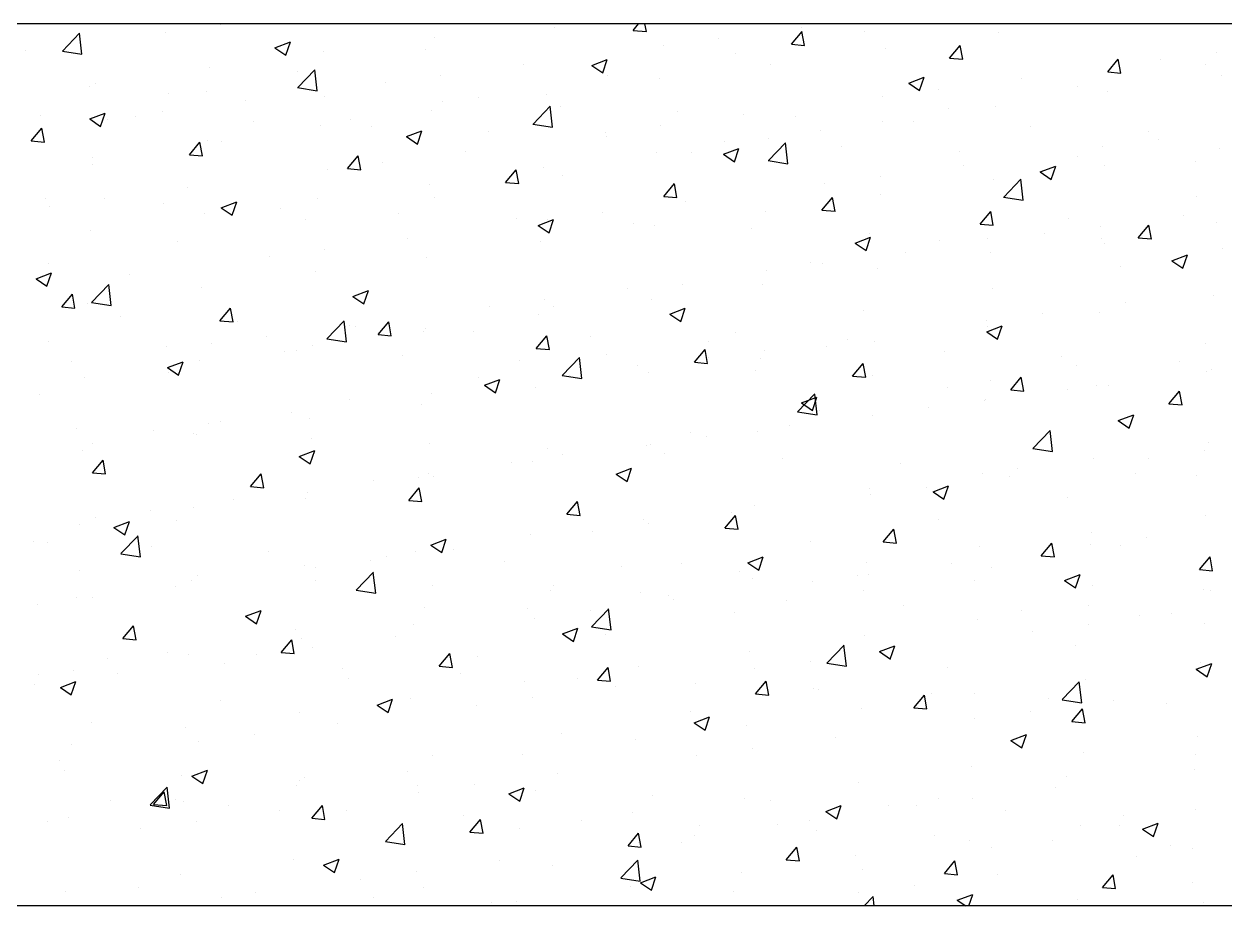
# Model space of a CAD drawing. Header units: millimetres. Extents: x 331487 to 517269, y 198509 to 399936.
# Drawn here: x 427299 to 427843, y 339696 to 340096 of the extents above; entities that cross this region are included whole.
import ezdxf

# ---------------------------------------------------------------- set-up
doc = ezdxf.new("R2010")
doc.units = ezdxf.units.MM
doc.header["$MEASUREMENT"] = 0
doc.layers.add('COLUMN', color=6, linetype='Continuous')

msp = doc.modelspace()

# ---------------------------------------------------------------- linework, layer by layer
at = {"layer": 'COLUMN'}
for p, q in [((448979.83, 340095.96), (420204.35, 340095.96)), ((448984.26, 339695.96), (420604.35, 339695.96))]:
    msp.add_line(p, q, dxfattribs=at)
at = {"layer": 'COLUMN', "color": 2, "linetype": 'Continuous'}
for p, q in [((427316.44, 340083.68), (427324.23, 340091.79)), ((427325.3, 340082.26), (427324.19, 340091.76)), ((427363.03, 340092.23), (427363.03, 340092.23)), ((427388.06, 340095.53), (427388.06, 340095.53)), ((427539.59, 340094.44), (427539.59, 340094.44)), ((427575.32, 340093.02), (427577.78, 340095.96)), ((427575.32, 340093.02), (427581.3, 340092.5)), ((427581.29, 340092.5), (427580.66, 340095.96)), ((427647.05, 340086.75), (427651.87, 340092.49)), ((427651.75, 340094.27), (427651.75, 340094.27)), ((427653.02, 340086.22), (427651.86, 340092.49)), ((427680.18, 340092.5), (427680.18, 340092.5)), ((427741.06, 340092.03), (427741.06, 340092.03)), ((427412.83, 340085.14), (427419.83, 340087.82)), ((427417.8, 340081.78), (427419.83, 340087.82)), ((427485.2, 340089.84), (427485.2, 340089.84)), ((427588.84, 340085.99), (427588.84, 340085.99)), ((427613.88, 340089.28), (427613.88, 340089.28)), ((427647.05, 340086.75), (427653.02, 340086.23)), ((427718.77, 340080.47), (427723.59, 340086.22)), ((427724.75, 340079.95), (427723.59, 340086.21)), ((427299.87, 340083.92), (427299.87, 340083.92)), ((427316.41, 340083.64), (427325.3, 340082.26)), ((427412.83, 340085.14), (427417.81, 340081.78)), ((427434.69, 340083.44), (427434.69, 340083.44)), ((427481.27, 340084.43), (427481.27, 340084.43)), ((427556.54, 340077.13), (427563.55, 340079.82)), ((427561.52, 340073.77), (427563.54, 340079.81)), ((427621.87, 340082.49), (427621.87, 340082.49)), ((427689.72, 340084.99), (427689.72, 340084.99)), ((427718.77, 340080.47), (427724.75, 340079.95)), ((427790.5, 340074.2), (427795.32, 340079.94)), ((427796.47, 340073.67), (427795.32, 340079.94)), ((427839.69, 340083.03), (427839.69, 340083.03)), ((427383.35, 340076.4), (427383.35, 340076.4)), ((427422.95, 340074.42), (427422.95, 340074.42)), ((427423.16, 340067.12), (427430.95, 340075.24)), ((427432.02, 340065.71), (427430.92, 340075.21)), ((427525.69, 340077.67), (427525.69, 340077.67)), ((427556.54, 340077.13), (427561.52, 340073.77)), ((427637.78, 340077.49), (427637.78, 340077.49)), ((427814.66, 340079.74), (427814.66, 340079.74)), ((427835.01, 340077.53), (427835.01, 340077.53)), ((427331.41, 340068.9), (427331.41, 340068.9)), ((427462.78, 340069.39), (427462.78, 340069.39)), ((427487.81, 340072.69), (427487.81, 340072.69)), ((427563.55, 340072.48), (427563.55, 340072.48)), ((427587.27, 340071.09), (427587.27, 340071.09)), ((427700.26, 340069.12), (427707.26, 340071.81)), ((427700.26, 340069.12), (427705.23, 340065.76)), ((427705.23, 340065.76), (427707.26, 340071.81)), ((427751.51, 340071.42), (427751.51, 340071.42)), ((427790.5, 340074.2), (427796.47, 340073.68)), ((427842.29, 340072.64), (427842.29, 340072.64)), ((427328.61, 340067.53), (427328.61, 340067.53)), ((427364.63, 340064.41), (427364.63, 340064.41)), ((427382, 340065.27), (427382, 340065.27)), ((427423.13, 340067.09), (427432.02, 340065.71)), ((427535.92, 340064.05), (427535.92, 340064.05)), ((427713.63, 340066.44), (427713.63, 340066.44)), ((427776.69, 340067.52), (427776.69, 340067.52)), ((427790.35, 340065.14), (427790.35, 340065.14)), ((427399.63, 340061.08), (427399.63, 340061.08)), ((427435.38, 340063.01), (427435.38, 340063.01)), ((427488.76, 340060.76), (427488.76, 340060.76)), ((427505.23, 340062.47), (427505.23, 340062.47)), ((427529.89, 340050.57), (427537.68, 340058.69)), ((427538.75, 340049.16), (427537.64, 340058.66)), ((427542.14, 340058.5), (427542.14, 340058.5)), ((427688.6, 340063.14), (427688.6, 340063.14)), ((427739.84, 340058.74), (427739.84, 340058.74)), ((427306.31, 340054.4), (427306.31, 340054.4)), ((427328.81, 340052.88), (427335.81, 340055.57)), ((427328.81, 340052.88), (427333.78, 340049.53)), ((427333.78, 340049.53), (427335.81, 340055.57)), ((427336.72, 340052.79), (427336.72, 340052.79)), ((427349.7, 340054.09), (427349.7, 340054.09)), ((427361.75, 340056.09), (427361.75, 340056.09)), ((427483.98, 340056.55), (427483.98, 340056.55)), ((427595.52, 340056.25), (427595.52, 340056.25)), ((427625.44, 340054.83), (427625.44, 340054.83)), ((427648.91, 340053.99), (427648.91, 340053.99)), ((427718.38, 340057.51), (427718.38, 340057.51)), ((427302.29, 340042.91), (427307.11, 340048.65)), ((427308.27, 340042.38), (427307.11, 340048.65)), ((427403.08, 340051.84), (427403.08, 340051.84)), ((427433.47, 340050.15), (427433.47, 340050.15)), ((427446.91, 340052.46), (427446.91, 340052.46)), ((427456.46, 340049.58), (427456.46, 340049.58)), ((427472.52, 340044.87), (427479.52, 340047.56)), ((427477.49, 340041.52), (427479.52, 340047.56)), ((427509.84, 340047.33), (427509.84, 340047.33)), ((427529.85, 340050.54), (427538.75, 340049.16)), ((427587.57, 340049.84), (427587.57, 340049.84)), ((427660.06, 340047.5), (427660.06, 340047.5)), ((427688.5, 340051.7), (427688.5, 340051.7)), ((427702.29, 340051.74), (427702.29, 340051.74)), ((427755.67, 340049.48), (427755.67, 340049.48)), ((427809.05, 340047.23), (427809.05, 340047.23)), ((427302.29, 340042.91), (427308.27, 340042.38)), ((427374.02, 340036.63), (427378.84, 340042.38)), ((427379.99, 340036.1), (427378.84, 340042.37)), ((427382.13, 340043.11), (427382.13, 340043.11)), ((427388.59, 340042.45), (427388.59, 340042.45)), ((427472.52, 340044.87), (427477.5, 340041.52)), ((427562.54, 340046.55), (427562.54, 340046.55)), ((427563.23, 340045.07), (427563.23, 340045.07)), ((427616.61, 340042.82), (427616.61, 340042.82)), ((427636.56, 340044.2), (427636.56, 340044.2)), ((427636.61, 340034.02), (427644.4, 340042.14)), ((427645.47, 340032.61), (427644.37, 340042.1)), ((427813.39, 340043.59), (427813.39, 340043.59)), ((427374.02, 340036.63), (427379.99, 340036.11)), ((427499.38, 340038.23), (427499.38, 340038.23)), ((427586.05, 340037.8), (427586.05, 340037.8)), ((427601.74, 340037.48), (427601.74, 340037.48)), ((427616.24, 340036.87), (427623.24, 340039.55)), ((427616.24, 340036.87), (427621.21, 340033.51)), ((427621.21, 340033.51), (427623.23, 340039.55)), ((427669.99, 340040.56), (427669.99, 340040.56)), ((427723.37, 340038.3), (427723.37, 340038.3)), ((427788.35, 340040.3), (427788.35, 340040.3)), ((427841.08, 340039.35), (427841.08, 340039.35)), ((427330.19, 340035.61), (427330.19, 340035.61)), ((427330.27, 340032.44), (427330.27, 340032.44)), ((427445.74, 340030.36), (427450.56, 340036.1)), ((427451.72, 340029.83), (427450.56, 340036.1)), ((427461.51, 340033.24), (427461.51, 340033.24)), ((427636.58, 340033.99), (427645.47, 340032.61)), ((427725.2, 340031.98), (427725.2, 340031.98)), ((427759.95, 340028.86), (427766.95, 340031.55)), ((427764.92, 340025.5), (427766.95, 340031.54)), ((427776.76, 340036.05), (427776.76, 340036.05)), ((427789.14, 340031.85), (427789.14, 340031.85)), ((427830.14, 340033.79), (427830.14, 340033.79)), ((427436.47, 340029.95), (427436.47, 340029.95)), ((427445.74, 340030.36), (427451.72, 340029.83)), ((427517.47, 340024.08), (427522.29, 340029.83)), ((427523.44, 340023.55), (427522.29, 340029.82)), ((427534.71, 340030.76), (427534.71, 340030.76)), ((427543.42, 340027.47), (427543.42, 340027.47)), ((427687.33, 340027), (427687.33, 340027)), ((427738.63, 340025.45), (427738.63, 340025.45)), ((427743.33, 340017.47), (427751.12, 340025.59)), ((427752.2, 340016.06), (427751.09, 340025.55)), ((427759.95, 340028.86), (427764.92, 340025.5)), ((427373.32, 340021.63), (427373.32, 340021.63)), ((427482.77, 340023.26), (427482.77, 340023.26)), ((427517.47, 340024.08), (427523.45, 340023.56)), ((427589.19, 340017.8), (427594.02, 340023.55)), ((427595.17, 340017.28), (427594.01, 340023.54)), ((427662.29, 340023.7), (427662.29, 340023.7)), ((427308.72, 340016.69), (427308.72, 340016.69)), ((427335.45, 340016.65), (427335.45, 340016.65)), ((427388.5, 340012.62), (427395.5, 340015.31)), ((427393.47, 340009.27), (427395.5, 340015.31)), ((427432.26, 340016.86), (427432.26, 340016.86)), ((427485.1, 340017.46), (427485.1, 340017.46)), ((427589.19, 340017.8), (427595.17, 340017.28)), ((427599.14, 340015.39), (427599.14, 340015.39)), ((427660.92, 340011.53), (427665.74, 340017.27)), ((427666.9, 340011), (427665.74, 340017.27)), ((427687.28, 340018.41), (427687.28, 340018.41)), ((427743.3, 340017.43), (427752.2, 340016.05)), ((427830.88, 340017.86), (427830.88, 340017.86)), ((427310.41, 340013.35), (427310.41, 340013.35)), ((427362.1, 340014.44), (427362.1, 340014.44)), ((427380.91, 340009.82), (427380.91, 340009.82)), ((427388.5, 340012.62), (427393.47, 340009.27)), ((427415.48, 340012.18), (427415.48, 340012.18)), ((427468.86, 340009.93), (427468.86, 340009.93)), ((427561.26, 340010.4), (427561.26, 340010.4)), ((427635.35, 340010.91), (427635.35, 340010.91)), ((427660.92, 340011.53), (427666.9, 340011.01)), ((427732.65, 340005.25), (427737.47, 340011)), ((427738.62, 340004.73), (427737.47, 340010.99)), ((427824.95, 340009.14), (427824.95, 340009.14)), ((427426.78, 340007.45), (427426.78, 340007.45)), ((427522.25, 340007.67), (427522.25, 340007.67)), ((427532.21, 340004.61), (427539.21, 340007.3)), ((427532.21, 340004.61), (427537.19, 340001.26)), ((427536.23, 340007.1), (427536.23, 340007.1)), ((427537.18, 340001.26), (427539.21, 340007.3)), ((427575.63, 340005.42), (427575.63, 340005.42)), ((427584.84, 340004.51), (427584.84, 340004.51)), ((427732.65, 340005.25), (427738.62, 340004.73)), ((427772.57, 340007.85), (427772.57, 340007.85)), ((427787.08, 340004.15), (427787.08, 340004.15)), ((427804.37, 339998.98), (427809.19, 340004.72)), ((427810.35, 339998.45), (427809.19, 340004.72)), ((427839.86, 340006.06), (427839.86, 340006.06)), ((427328.98, 340002.32), (427328.98, 340002.32)), ((427473.07, 339998.79), (427473.07, 339998.79)), ((427629.01, 340003.16), (427629.01, 340003.16)), ((427675.93, 339996.6), (427682.93, 339999.29)), ((427680.9, 339993.25), (427682.92, 339999.29)), ((427682.39, 340000.91), (427682.39, 340000.91)), ((427735.78, 339998.65), (427735.78, 339998.65)), ((427762.05, 340000.86), (427762.05, 340000.86)), ((427787.92, 339998.57), (427787.92, 339998.57)), ((427804.37, 339998.98), (427810.35, 339998.46)), ((427368.46, 339997.44), (427368.46, 339997.44)), ((427435.2, 339993.8), (427435.2, 339993.8)), ((427533.49, 339997.47), (427533.49, 339997.47)), ((427675.93, 339996.6), (427680.9, 339993.25)), ((427714.25, 339997.84), (427714.25, 339997.84)), ((427789.16, 339996.4), (427789.16, 339996.4)), ((427842.54, 339994.14), (427842.54, 339994.14)), ((427310.15, 339987.43), (427310.15, 339987.43)), ((427410.17, 339990.51), (427410.17, 339990.51)), ((427481.55, 339989.97), (427481.55, 339989.97)), ((427655.93, 339987.83), (427655.93, 339987.83)), ((427661.02, 339987.55), (427661.02, 339987.55)), ((427698.89, 339992.54), (427698.89, 339992.54)), ((427737.41, 339992.16), (427737.41, 339992.16)), ((427819.64, 339988.6), (427826.64, 339991.28)), ((427819.64, 339988.6), (427824.61, 339985.24)), ((427824.61, 339985.24), (427826.64, 339991.28)), ((427304.48, 339980.37), (427311.48, 339983.06)), ((427309.45, 339977.01), (427311.48, 339983.06)), ((427347.01, 339982.19), (427347.01, 339982.19)), ((427431.04, 339983.57), (427431.04, 339983.57)), ((427635.98, 339984.26), (427635.98, 339984.26)), ((427686.07, 339985.12), (427686.07, 339985.12)), ((427796.53, 339985.89), (427796.53, 339985.89)), ((427304.48, 339980.37), (427309.45, 339977.01)), ((427309.14, 339977.21), (427309.14, 339977.21)), ((427329.7, 339969.71), (427337.48, 339977.83)), ((427338.56, 339968.3), (427337.45, 339977.8)), ((427379.7, 339976.53), (427379.7, 339976.53)), ((427597.61, 339977.82), (427597.61, 339977.82)), ((427634.13, 339977.62), (427634.13, 339977.62)), ((427316.17, 339967.69), (427320.99, 339973.43)), ((427322.14, 339967.16), (427320.98, 339973.43)), ((427448.19, 339972.36), (427455.19, 339975.05)), ((427448.19, 339972.36), (427453.17, 339969)), ((427453.16, 339969), (427455.19, 339975.05)), ((427534.96, 339970.96), (427534.96, 339970.96)), ((427572.83, 339975.94), (427572.83, 339975.94)), ((427583.62, 339971.22), (427583.62, 339971.22)), ((427738.21, 339975.88), (427738.21, 339975.88)), ((427838.65, 339972.77), (427838.65, 339972.77)), ((427316.17, 339967.69), (427322.14, 339967.16)), ((427327.76, 339969.03), (427327.76, 339969.03)), ((427329.66, 339969.68), (427338.56, 339968.3)), ((427387.89, 339961.41), (427392.71, 339967.16)), ((427393.87, 339960.88), (427392.71, 339967.15)), ((427509.92, 339967.66), (427509.92, 339967.66)), ((427539.29, 339967.81), (427539.29, 339967.81)), ((427591.9, 339964.35), (427598.91, 339967.04)), ((427596.87, 339960.99), (427598.9, 339967.04)), ((427679.89, 339965.87), (427679.89, 339965.87)), ((427798.65, 339969.7), (427798.65, 339969.7)), ((427342.63, 339963.34), (427342.63, 339963.34)), ((427387.89, 339961.41), (427393.87, 339960.89)), ((427396.01, 339961.08), (427396.01, 339961.08)), ((427436.42, 339953.16), (427444.21, 339961.28)), ((427445.28, 339951.75), (427444.18, 339961.24)), ((427459.62, 339955.14), (427464.44, 339960.88)), ((427465.59, 339954.61), (427464.44, 339960.88)), ((427532.28, 339964.18), (427532.28, 339964.18)), ((427591.9, 339964.35), (427596.88, 339961)), ((427735.74, 339961.41), (427735.74, 339961.41)), ((427760.77, 339964.71), (427760.77, 339964.71)), ((427786.71, 339965.28), (427786.71, 339965.28)), ((427446.77, 339959.35), (427446.77, 339959.35)), ((427449.39, 339958.83), (427449.39, 339958.83)), ((427459.62, 339955.14), (427465.6, 339954.61)), ((427480.34, 339956.68), (427480.34, 339956.68)), ((427480.97, 339957.8), (427480.97, 339957.8)), ((427502.77, 339956.57), (427502.77, 339956.57)), ((427531.34, 339948.86), (427536.16, 339954.61)), ((427537.32, 339948.33), (427536.16, 339954.6)), ((427621.57, 339955.86), (427621.57, 339955.86)), ((427735.62, 339956.34), (427742.62, 339959.03)), ((427735.62, 339956.34), (427740.59, 339952.99)), ((427736.2, 339958.87), (427736.2, 339958.87)), ((427740.59, 339952.99), (427742.62, 339959.03)), ((427310.33, 339952.16), (427310.33, 339952.16)), ((427363.71, 339949.91), (427363.71, 339949.91)), ((427383.86, 339951.07), (427383.86, 339951.07)), ((427408.89, 339954.36), (427408.89, 339954.36)), ((427429.83, 339950.28), (427429.83, 339950.28)), ((427436.39, 339953.13), (427445.28, 339951.75)), ((427556.16, 339954.32), (427556.16, 339954.32)), ((427609.54, 339952.06), (427609.54, 339952.06)), ((427662.92, 339949.81), (427662.92, 339949.81)), ((427672.58, 339953.1), (427672.58, 339953.1)), ((427684.85, 339951.83), (427684.85, 339951.83)), ((427834.72, 339950.9), (427834.72, 339950.9)), ((427417.09, 339947.65), (427417.09, 339947.65)), ((427422.65, 339947.79), (427422.65, 339947.79)), ((427470.48, 339945.4), (427470.48, 339945.4)), ((427531.34, 339948.86), (427537.32, 339948.34)), ((427543.14, 339936.61), (427550.93, 339944.73)), ((427552.01, 339935.2), (427550.9, 339944.69)), ((427563.25, 339945.85), (427563.25, 339945.85)), ((427603.07, 339942.59), (427607.89, 339948.33)), ((427609.04, 339942.06), (427607.89, 339948.33)), ((427609.68, 339944.82), (427609.68, 339944.82)), ((427632.91, 339944.34), (427632.91, 339944.34)), ((427634.71, 339948.11), (427634.71, 339948.11)), ((427716.3, 339947.55), (427716.3, 339947.55)), ((427769.68, 339945.3), (427769.68, 339945.3)), ((427320.7, 339942.75), (427320.7, 339942.75)), ((427364.17, 339940.11), (427371.17, 339942.79)), ((427364.17, 339940.11), (427369.14, 339936.75)), ((427369.14, 339936.75), (427371.17, 339942.79)), ((427378.48, 339943.24), (427378.48, 339943.24)), ((427523.86, 339943.14), (427523.86, 339943.14)), ((427577.24, 339940.89), (427577.24, 339940.89)), ((427603.07, 339942.59), (427609.05, 339942.06)), ((427630.62, 339938.63), (427630.62, 339938.63)), ((427674.8, 339936.31), (427679.62, 339942.06)), ((427680.77, 339935.78), (427679.61, 339942.05)), ((427776.4, 339940.89), (427776.4, 339940.89)), ((427823.07, 339943.04), (427823.07, 339943.04)), ((427835.49, 339938.57), (427835.49, 339938.57)), ((427837.43, 339939.48), (427837.43, 339939.48)), ((427326.54, 339935.74), (427326.54, 339935.74)), ((427364.34, 339937.78), (427364.34, 339937.78)), ((427504.93, 339935.84), (427504.93, 339935.84)), ((427507.88, 339932.1), (427514.88, 339934.79)), ((427512.85, 339928.74), (427514.88, 339934.78)), ((427543.11, 339936.57), (427552.01, 339935.19)), ((427546.52, 339936.5), (427546.52, 339936.5)), ((427582.4, 339937.93), (427582.4, 339937.93)), ((427674.8, 339936.31), (427680.77, 339935.79)), ((427684, 339936.37), (427684, 339936.37)), ((427737.39, 339934.12), (427737.39, 339934.12)), ((427746.52, 339930.04), (427751.34, 339935.78)), ((427752.5, 339929.51), (427751.34, 339935.77)), ((427306.02, 339927.77), (427306.02, 339927.77)), ((427483.62, 339928.22), (427483.62, 339928.22)), ((427507.88, 339932.1), (427512.86, 339928.74)), ((427508.65, 339931.52), (427508.65, 339931.52)), ((427531.06, 339930.89), (427531.06, 339930.89)), ((427649.87, 339920.06), (427657.66, 339928.17)), ((427658.73, 339918.64), (427657.62, 339928.14)), ((427718.08, 339930.88), (427718.08, 339930.88)), ((427746.52, 339930.04), (427752.5, 339929.51)), ((427772.34, 339930.26), (427772.34, 339930.26)), ((427785.49, 339931.99), (427785.49, 339931.99)), ((427790.77, 339931.86), (427790.77, 339931.86)), ((427818.25, 339923.76), (427823.07, 339929.51)), ((427824.22, 339923.23), (427823.07, 339929.5)), ((427446.62, 339925.83), (427446.62, 339925.83)), ((427479.12, 339923.39), (427479.12, 339923.39)), ((427651.59, 339924.09), (427658.6, 339926.78)), ((427651.59, 339924.09), (427656.57, 339920.73)), ((427656.57, 339920.73), (427658.59, 339926.78)), ((427709.43, 339921.97), (427709.43, 339921.97)), ((427734.47, 339925.27), (427734.47, 339925.27)), ((427734.98, 339925.58), (427734.98, 339925.58)), ((427818.25, 339923.76), (427824.23, 339923.24)), ((427420.46, 339919.91), (427420.46, 339919.91)), ((427428.61, 339916.99), (427428.61, 339916.99)), ((427649.84, 339920.02), (427658.73, 339918.64)), ((427659.76, 339920.87), (427659.76, 339920.87)), ((427683.64, 339918.54), (427683.64, 339918.54)), ((427795.31, 339916.08), (427802.31, 339918.77)), ((427800.28, 339912.72), (427802.31, 339918.77)), ((427322.73, 339912.51), (427322.73, 339912.51)), ((427357.55, 339911.63), (427357.55, 339911.63)), ((427382.59, 339914.92), (427382.59, 339914.92)), ((427388.3, 339915.82), (427388.3, 339915.82)), ((427631.7, 339911.05), (427631.7, 339911.05)), ((427646.28, 339913.66), (427646.28, 339913.66)), ((427756.59, 339903.5), (427764.38, 339911.62)), ((427765.45, 339902.09), (427764.35, 339911.59)), ((427795.31, 339916.08), (427800.28, 339912.73)), ((427329.98, 339905.81), (427329.98, 339905.81)), ((427376.11, 339910.25), (427376.11, 339910.25)), ((427377.27, 339909.95), (427377.27, 339909.95)), ((427429.5, 339908), (427429.5, 339908)), ((427482.88, 339905.74), (427482.88, 339905.74)), ((427601.44, 339910.86), (427601.44, 339910.86)), ((427608.4, 339908.67), (427608.4, 339908.67)), ((427836.21, 339906.19), (427836.21, 339906.19)), ((427325.33, 339902.45), (427325.33, 339902.45)), ((427423.86, 339899.84), (427430.86, 339902.53)), ((427428.83, 339896.49), (427430.86, 339902.53)), ((427536.26, 339903.49), (427536.26, 339903.49)), ((427543.12, 339900.85), (427543.12, 339900.85)), ((427581.19, 339904.64), (427581.19, 339904.64)), ((427583.37, 339905.38), (427583.37, 339905.38)), ((427589.64, 339901.23), (427589.64, 339901.23)), ((427756.56, 339903.47), (427765.45, 339902.09)), ((427834.22, 339902.42), (427834.22, 339902.42)), ((427330.04, 339892.47), (427334.86, 339898.21)), ((427336.02, 339891.94), (427334.86, 339898.21)), ((427423.86, 339899.84), (427428.83, 339896.49)), ((427520.22, 339897.06), (427520.22, 339897.06)), ((427529.84, 339897.6), (427529.84, 339897.6)), ((427643.02, 339898.98), (427643.02, 339898.98)), ((427696.41, 339896.72), (427696.41, 339896.72)), ((427784.28, 339898.7), (427784.28, 339898.7)), ((427809.19, 339899.13), (427809.19, 339899.13)), ((427330.04, 339892.47), (427336.02, 339891.94)), ((427401.77, 339886.19), (427406.59, 339891.94)), ((427407.74, 339885.66), (427406.59, 339891.93)), ((427477.91, 339890.11), (427477.91, 339890.11)), ((427482.34, 339892.08), (427482.34, 339892.08)), ((427484.81, 339890.83), (427484.81, 339890.83)), ((427567.57, 339891.84), (427574.57, 339894.52)), ((427567.57, 339891.84), (427572.55, 339888.48)), ((427572.54, 339888.48), (427574.57, 339894.52)), ((427733.76, 339892.3), (427733.76, 339892.3)), ((427746.03, 339890.81), (427746.03, 339890.81)), ((427749.79, 339894.46), (427749.79, 339894.46)), ((427803.17, 339892.21), (427803.17, 339892.21)), ((427830.59, 339891.23), (427830.59, 339891.23)), ((427401.77, 339886.19), (427407.74, 339885.67)), ((427457.31, 339888.78), (427457.31, 339888.78)), ((427473.49, 339879.92), (427478.31, 339885.66)), ((427479.47, 339879.39), (427478.31, 339885.66)), ((427682.42, 339885.25), (427682.42, 339885.25)), ((427708.16, 339885.83), (427708.16, 339885.83)), ((427711.29, 339883.83), (427718.29, 339886.52)), ((427716.26, 339880.47), (427718.28, 339886.51)), ((427394.15, 339880.47), (427394.15, 339880.47)), ((427426.49, 339880.82), (427426.49, 339880.82)), ((427427.39, 339883.7), (427427.39, 339883.7)), ((427473.49, 339879.92), (427479.47, 339879.39)), ((427545.22, 339873.64), (427550.04, 339879.39)), ((427551.19, 339873.11), (427550.04, 339879.38)), ((427683.13, 339882.53), (427683.13, 339882.53)), ((427711.29, 339883.83), (427716.26, 339880.47)), ((427772.27, 339881.22), (427772.27, 339881.22)), ((427356.28, 339875.48), (427356.28, 339875.48)), ((427376.05, 339876.66), (427376.05, 339876.66)), ((427545.22, 339873.64), (427551.2, 339873.12)), ((427616.94, 339867.37), (427621.77, 339873.11)), ((427619.97, 339874.22), (427619.97, 339874.22)), ((427622.92, 339866.84), (427621.76, 339873.11)), ((427630.48, 339877.76), (427630.48, 339877.76)), ((427324.11, 339869.16), (427324.11, 339869.16)), ((427331.25, 339872.18), (427331.25, 339872.18)), ((427339.84, 339867.59), (427346.84, 339870.28)), ((427339.84, 339867.59), (427344.81, 339864.24)), ((427344.81, 339864.24), (427346.84, 339870.28)), ((427368.17, 339870.81), (427368.17, 339870.81)), ((427579.97, 339871.35), (427579.97, 339871.35)), ((427582.1, 339869.23), (427582.1, 339869.23)), ((427713.95, 339871.21), (427713.95, 339871.21)), ((427835, 339872.91), (427835, 339872.91)), ((427342.95, 339855.75), (427350.74, 339863.87)), ((427351.82, 339854.34), (427350.71, 339863.83)), ((427483.55, 339859.58), (427490.55, 339862.27)), ((427488.52, 339856.23), (427490.55, 339862.27)), ((427528.63, 339864.31), (427528.63, 339864.31)), ((427557.06, 339865.94), (427557.06, 339865.94)), ((427616.95, 339867.37), (427622.92, 339866.84)), ((427688.67, 339861.09), (427693.49, 339866.84)), ((427694.65, 339860.56), (427693.49, 339866.83)), ((427783.06, 339865.41), (427783.06, 339865.41)), ((427807.91, 339862.98), (427807.91, 339862.98)), ((427303.26, 339861.41), (427303.26, 339861.41)), ((427309.85, 339860.8), (427309.85, 339860.8)), ((427356.64, 339859.15), (427356.64, 339859.15)), ((427410.02, 339856.9), (427410.02, 339856.9)), ((427476.69, 339856.82), (427476.69, 339856.82)), ((427483.55, 339859.58), (427488.52, 339856.23)), ((427493.91, 339857.62), (427493.91, 339857.62)), ((427655.63, 339861.2), (427655.63, 339861.2)), ((427688.67, 339861.09), (427694.65, 339860.57)), ((427732.55, 339859.01), (427732.55, 339859.01)), ((427760.4, 339854.82), (427765.22, 339860.56)), ((427766.37, 339854.29), (427765.22, 339860.56)), ((427782.88, 339859.69), (427782.88, 339859.69)), ((427796.23, 339859.26), (427796.23, 339859.26)), ((427342.92, 339855.71), (427351.82, 339854.33)), ((427456.04, 339852.64), (427456.04, 339852.64)), ((427463.4, 339854.64), (427463.4, 339854.64)), ((427516.79, 339852.39), (427516.79, 339852.39)), ((427597.31, 339851.19), (427597.31, 339851.19)), ((427627.26, 339851.57), (427634.26, 339854.26)), ((427627.26, 339851.57), (427632.24, 339848.22)), ((427632.23, 339848.22), (427634.26, 339854.26)), ((427681.2, 339851.96), (427681.2, 339851.96)), ((427719.73, 339851.37), (427719.73, 339851.37)), ((427760.4, 339854.82), (427766.37, 339854.29)), ((427832.12, 339848.54), (427836.94, 339854.29)), ((427838.1, 339848.01), (427836.94, 339854.28)), ((427324.34, 339847.98), (427324.34, 339847.98)), ((427426.18, 339850.41), (427426.18, 339850.41)), ((427431, 339849.34), (427431, 339849.34)), ((427449.68, 339839.2), (427457.47, 339847.31)), ((427458.54, 339837.78), (427457.43, 339847.28)), ((427570.17, 339850.13), (427570.17, 339850.13)), ((427623.55, 339847.88), (427623.55, 339847.88)), ((427681.85, 339846.39), (427681.85, 339846.39)), ((427737.91, 339849.25), (427737.91, 339849.25)), ((427770.98, 339843.57), (427777.98, 339846.25)), ((427775.95, 339840.21), (427777.97, 339846.25)), ((427832.12, 339848.54), (427838.1, 339848.02)), ((427367.85, 339841.02), (427367.85, 339841.02)), ((427374.83, 339843.37), (427374.83, 339843.37)), ((427377.72, 339845.72), (427377.72, 339845.72)), ((427431.11, 339843.47), (427431.11, 339843.47)), ((427484.49, 339841.21), (427484.49, 339841.21)), ((427539, 339841.18), (427539, 339841.18)), ((427629.27, 339844.47), (427629.27, 339844.47)), ((427656.82, 339843.09), (427656.82, 339843.09)), ((427676.93, 339845.62), (427676.93, 339845.62)), ((427730.32, 339843.37), (427730.32, 339843.37)), ((427770.98, 339843.57), (427775.95, 339840.21)), ((427783.7, 339841.11), (427783.7, 339841.11)), ((427322.9, 339835.88), (427322.9, 339835.88)), ((427329.97, 339836.04), (427329.97, 339836.04)), ((427449.65, 339839.16), (427458.54, 339837.78)), ((427537.87, 339838.95), (427537.87, 339838.95)), ((427578.76, 339838.07), (427578.76, 339838.07)), ((427591.25, 339836.7), (427591.25, 339836.7)), ((427679.59, 339839.24), (427679.59, 339839.24)), ((427833.78, 339839.62), (427833.78, 339839.62)), ((427837.08, 339838.85), (427837.08, 339838.85)), ((427304.94, 339832.74), (427304.94, 339832.74)), ((427399.53, 339827.33), (427406.53, 339830.02)), ((427404.5, 339823.97), (427406.53, 339830.02)), ((427480.68, 339831.17), (427480.68, 339831.17)), ((427527.41, 339831.02), (427527.41, 339831.02)), ((427555.79, 339829.79), (427555.79, 339829.79)), ((427556.4, 339822.64), (427564.19, 339830.76)), ((427565.26, 339821.23), (427564.16, 339830.73)), ((427593.66, 339834.78), (427593.66, 339834.78)), ((427644.64, 339834.44), (427644.64, 339834.44)), ((427698.02, 339832.19), (427698.02, 339832.19)), ((427751.4, 339829.93), (427751.4, 339829.93)), ((427781.84, 339832.12), (427781.84, 339832.12)), ((427399.53, 339827.33), (427404.5, 339823.97)), ((427530.76, 339826.49), (427530.76, 339826.49)), ((427621.28, 339829.23), (427621.28, 339829.23)), ((427731.33, 339825.72), (427731.33, 339825.72)), ((427804.78, 339827.68), (427804.78, 339827.68)), ((427819.48, 339828.53), (427819.48, 339828.53)), ((427834.42, 339824.27), (427834.42, 339824.27)), ((427343.92, 339817.25), (427348.74, 339822.99)), ((427349.89, 339816.72), (427348.73, 339822.99)), ((427422.36, 339821.16), (427422.36, 339821.16)), ((427475.47, 339823.53), (427475.47, 339823.53)), ((427543.24, 339819.32), (427550.24, 339822.01)), ((427543.24, 339819.32), (427548.22, 339815.97)), ((427548.21, 339815.96), (427550.24, 339822.01)), ((427556.37, 339822.61), (427565.26, 339821.23)), ((427562.96, 339819.22), (427562.96, 339819.22)), ((427679.99, 339818.68), (427679.99, 339818.68)), ((427756.57, 339820.25), (427756.57, 339820.25)), ((427781.61, 339823.54), (427781.61, 339823.54)), ((427343.92, 339817.25), (427349.89, 339816.73)), ((427415.64, 339810.97), (427420.46, 339816.72)), ((427421.62, 339810.44), (427420.46, 339816.71)), ((427424.96, 339817.12), (427424.96, 339817.12)), ((427429.73, 339813.19), (427429.73, 339813.19)), ((427467.6, 339818.18), (427467.6, 339818.18)), ((427663.13, 339806.09), (427670.92, 339814.21)), ((427671.99, 339804.68), (427670.88, 339814.18)), ((427686.95, 339811.31), (427693.96, 339814)), ((427691.92, 339807.96), (427693.95, 339814)), ((427776.1, 339814.26), (427776.1, 339814.26)), ((427336.74, 339808.32), (427336.74, 339808.32)), ((427364.04, 339811.15), (427364.04, 339811.15)), ((427373.62, 339810.08), (427373.62, 339810.08)), ((427404.69, 339809.9), (427404.69, 339809.9)), ((427415.64, 339810.97), (427421.62, 339810.45)), ((427487.37, 339804.7), (427492.19, 339810.44)), ((427493.34, 339804.17), (427492.19, 339810.44)), ((427504.64, 339809.21), (427504.64, 339809.21)), ((427628.05, 339811.18), (427628.05, 339811.18)), ((427686.95, 339811.31), (427691.93, 339807.96)), ((427693.42, 339811.93), (427693.42, 339811.93)), ((427321.68, 339802.59), (427321.68, 339802.59)), ((427390.13, 339806.07), (427390.13, 339806.07)), ((427443.51, 339803.81), (427443.51, 339803.81)), ((427487.37, 339804.7), (427493.35, 339804.17)), ((427559.09, 339798.42), (427563.91, 339804.17)), ((427565.07, 339797.89), (427563.91, 339804.16)), ((427577.54, 339804.78), (427577.54, 339804.78)), ((427630.51, 339803.65), (427630.51, 339803.65)), ((427655.55, 339806.95), (427655.55, 339806.95)), ((427663.09, 339806.06), (427671.99, 339804.68)), ((427717.79, 339804.25), (427717.79, 339804.25)), ((427830.67, 339803.3), (427837.67, 339805.99)), ((427830.67, 339803.3), (427835.64, 339799.95)), ((427832.57, 339806.33), (427832.57, 339806.33)), ((427835.64, 339799.95), (427837.67, 339805.99)), ((427305.72, 339801.14), (427305.72, 339801.14)), ((427315.51, 339795.08), (427322.51, 339797.76)), ((427320.48, 339791.72), (427322.5, 339797.76)), ((427341.54, 339801.58), (427341.54, 339801.58)), ((427446.32, 339799.2), (427446.32, 339799.2)), ((427496.89, 339801.56), (427496.89, 339801.56)), ((427526.2, 339797.73), (427526.2, 339797.73)), ((427550.27, 339799.3), (427550.27, 339799.3)), ((427559.09, 339798.42), (427565.07, 339797.9)), ((427603.66, 339797.05), (427603.66, 339797.05)), ((427630.82, 339792.15), (427635.64, 339797.89)), ((427636.8, 339791.62), (427635.64, 339797.89)), ((427769.85, 339789.54), (427777.64, 339797.66)), ((427778.71, 339788.13), (427777.61, 339797.62)), ((427780.63, 339798.83), (427780.63, 339798.83)), ((427303.67, 339796.6), (427303.67, 339796.6)), ((427315.51, 339795.08), (427320.48, 339791.72)), ((427567.36, 339795.34), (427567.36, 339795.34)), ((427630.82, 339792.15), (427636.8, 339791.62)), ((427657.04, 339794.79), (427657.04, 339794.79)), ((427659.47, 339794.24), (427659.47, 339794.24)), ((427702.55, 339785.87), (427707.37, 339791.62)), ((427708.52, 339785.34), (427707.36, 339791.61)), ((427710.42, 339792.53), (427710.42, 339792.53)), ((427730.12, 339792.43), (427730.12, 339792.43)), ((427388, 339789.19), (427388, 339789.19)), ((427459.22, 339787.07), (427466.22, 339789.76)), ((427459.22, 339787.07), (427464.19, 339783.71)), ((427464.19, 339783.71), (427466.22, 339789.75)), ((427474.26, 339790.24), (427474.26, 339790.24)), ((427504.45, 339787.05), (427504.45, 339787.05)), ((427529.48, 339790.35), (427529.48, 339790.35)), ((427702.55, 339785.87), (427708.52, 339785.35)), ((427763.8, 339790.28), (427763.8, 339790.28)), ((427769.82, 339789.51), (427778.71, 339788.13)), ((427793.17, 339789.09), (427793.17, 339789.09)), ((427817.19, 339788.02), (427817.19, 339788.02)), ((427423.75, 339783.84), (427423.75, 339783.84)), ((427601.15, 339784.23), (427601.15, 339784.23)), ((427602.93, 339779.06), (427609.93, 339781.75)), ((427607.9, 339775.7), (427609.93, 339781.75)), ((427678.77, 339785.39), (427678.77, 339785.39)), ((427730.27, 339780.8), (427730.27, 339780.8)), ((427755.3, 339784.1), (427755.3, 339784.1)), ((427774.27, 339779.6), (427779.09, 339785.34)), ((427780.25, 339779.07), (427779.09, 339785.34)), ((427329.68, 339779.18), (427329.68, 339779.18)), ((427372.4, 339776.79), (427372.4, 339776.79)), ((427441.29, 339778.74), (427441.29, 339778.74)), ((427602.93, 339779.06), (427607.91, 339775.7)), ((427626.83, 339777.89), (427626.83, 339777.89)), ((427774.27, 339779.6), (427780.25, 339779.07)), ((427378.39, 339770.46), (427378.39, 339770.46)), ((427403.42, 339773.75), (427403.42, 339773.75)), ((427542.83, 339774.22), (427542.83, 339774.22)), ((427576.32, 339771.49), (427576.32, 339771.49)), ((427667.11, 339772.49), (427667.11, 339772.49)), ((427746.64, 339771.05), (427753.65, 339773.74)), ((427746.64, 339771.05), (427751.62, 339767.7)), ((427751.62, 339767.69), (427753.64, 339773.74)), ((427831.35, 339773.04), (427831.35, 339773.04)), ((427320.46, 339769.3), (427320.46, 339769.3)), ((427484.51, 339764.21), (427484.51, 339764.21)), ((427524.98, 339764.45), (427524.98, 339764.45)), ((427604.2, 339764.21), (427604.2, 339764.21)), ((427629.24, 339767.5), (427629.24, 339767.5)), ((427779.41, 339765.54), (427779.41, 339765.54)), ((427830.29, 339764.6), (427830.29, 339764.6)), ((427315.23, 339762.14), (427315.23, 339762.14)), ((427728.9, 339759.14), (427728.9, 339759.14)), ((427317.27, 339757.22), (427317.27, 339757.22)), ((427370.65, 339754.97), (427370.65, 339754.97)), ((427375.2, 339754.81), (427382.2, 339757.5)), ((427375.2, 339754.81), (427380.17, 339751.46)), ((427380.17, 339751.46), (427382.19, 339757.5)), ((427426.19, 339754.2), (427426.19, 339754.2)), ((427473.04, 339756.95), (427473.04, 339756.95)), ((427541.05, 339755.89), (427541.05, 339755.89)), ((427771.98, 339754.59), (427771.98, 339754.59)), ((427830.02, 339757.96), (427830.02, 339757.96)), ((427356.21, 339741.78), (427364, 339749.9)), ((427365.07, 339740.37), (427363.97, 339749.87)), ((427422.53, 339750.55), (427422.53, 339750.55)), ((427424.04, 339752.71), (427424.04, 339752.71)), ((427477.42, 339750.46), (427477.42, 339750.46)), ((427503.18, 339750.91), (427503.18, 339750.91)), ((427518.91, 339746.81), (427525.91, 339749.49)), ((427523.88, 339743.45), (427525.91, 339749.49)), ((427530.8, 339748.2), (427530.8, 339748.2)), ((427677.56, 339752.1), (427677.56, 339752.1)), ((427766.87, 339749.65), (427766.87, 339749.65)), ((427338.36, 339743.79), (427338.36, 339743.79)), ((427357.79, 339742.03), (427362.61, 339747.77)), ((427363.77, 339741.5), (427362.61, 339747.77)), ((427367.87, 339744.18), (427367.87, 339744.18)), ((427371.19, 339743.5), (427371.19, 339743.5)), ((427478.14, 339747.61), (427478.14, 339747.61)), ((427518.91, 339746.81), (427523.88, 339743.45)), ((427584.18, 339745.95), (427584.18, 339745.95)), ((427625.62, 339744.6), (427625.62, 339744.6)), ((427637.56, 339743.69), (427637.56, 339743.69)), ((427713.66, 339744.58), (427713.66, 339744.58)), ((427728.99, 339744.66), (427728.99, 339744.66)), ((427356.18, 339741.75), (427365.07, 339740.37)), ((427357.79, 339742.03), (427363.77, 339741.51)), ((427391.74, 339741.54), (427391.74, 339741.54)), ((427414.99, 339739.3), (427414.99, 339739.3)), ((427429.52, 339735.75), (427434.34, 339741.5)), ((427435.49, 339735.23), (427434.34, 339741.49)), ((427445.12, 339739.28), (427445.12, 339739.28)), ((427498.5, 339737.02), (427498.5, 339737.02)), ((427575.11, 339738.2), (427575.11, 339738.2)), ((427662.62, 339738.8), (427669.62, 339741.49)), ((427662.62, 339738.8), (427667.6, 339735.44)), ((427667.59, 339735.44), (427669.62, 339741.48)), ((427690.95, 339741.43), (427690.95, 339741.43)), ((427703.96, 339741.36), (427703.96, 339741.36)), ((427744.33, 339739.18), (427744.33, 339739.18)), ((427797.71, 339736.92), (427797.71, 339736.92)), ((427830.13, 339739.75), (427830.13, 339739.75)), ((427309.56, 339734.17), (427309.56, 339734.17)), ((427319.25, 339736.01), (427319.25, 339736.01)), ((427377.11, 339734.31), (427377.11, 339734.31)), ((427429.52, 339735.75), (427435.49, 339735.23)), ((427462.94, 339725.23), (427470.72, 339733.35)), ((427471.8, 339723.82), (427470.69, 339733.32)), ((427501.24, 339729.48), (427506.06, 339735.22)), ((427507.22, 339728.95), (427506.06, 339735.22)), ((427551.89, 339734.77), (427551.89, 339734.77)), ((427605.27, 339732.51), (427605.27, 339732.51)), ((427640.81, 339733.05), (427640.81, 339733.05)), ((427655.34, 339734.57), (427655.34, 339734.57)), ((427778.2, 339732.25), (427778.2, 339732.25)), ((427795.94, 339732.63), (427795.94, 339732.63)), ((427806.34, 339730.79), (427813.34, 339733.48)), ((427811.31, 339727.43), (427813.33, 339733.48)), ((427352.08, 339731.02), (427352.08, 339731.02)), ((427501.24, 339729.48), (427507.22, 339728.96)), ((427523.76, 339731.16), (427523.76, 339731.16)), ((427572.97, 339723.2), (427577.79, 339728.95)), ((427578.94, 339722.67), (427577.79, 339728.94)), ((427602.93, 339728.06), (427602.93, 339728.06)), ((427658.65, 339730.26), (427658.65, 339730.26)), ((427712.03, 339728), (427712.03, 339728)), ((427806.34, 339730.79), (427811.31, 339727.43)), ((427462.9, 339725.2), (427471.8, 339723.82)), ((427471.83, 339723.66), (427471.83, 339723.66)), ((427572.97, 339723.2), (427578.95, 339722.68)), ((427577.9, 339724.77), (427577.9, 339724.77)), ((427597.02, 339724.56), (427597.02, 339724.56)), ((427644.7, 339716.93), (427649.52, 339722.67)), ((427650.67, 339716.4), (427649.51, 339722.67)), ((427727.68, 339725.85), (427727.68, 339725.85)), ((427737.62, 339722.62), (427737.62, 339722.62)), ((427765.41, 339725.75), (427765.41, 339725.75)), ((427818.8, 339723.49), (427818.8, 339723.49)), ((427828.75, 339721.81), (427828.75, 339721.81)), ((427421.31, 339717.26), (427421.31, 339717.26)), ((427434.89, 339714.55), (427441.89, 339717.24)), ((427439.86, 339711.2), (427441.89, 339717.24)), ((427514.74, 339716.45), (427514.74, 339716.45)), ((427569.66, 339708.68), (427577.45, 339716.8)), ((427578.52, 339707.27), (427577.42, 339716.76)), ((427644.7, 339716.93), (427650.67, 339716.41)), ((427676.34, 339718.81), (427676.34, 339718.81)), ((427716.42, 339710.65), (427721.24, 339716.4)), ((427722.4, 339710.12), (427721.24, 339716.39)), ((427803.72, 339718.52), (427803.72, 339718.52)), ((427369.97, 339710.22), (427369.97, 339710.22)), ((427434.89, 339714.55), (427439.86, 339711.2)), ((427476.87, 339711.47), (427476.87, 339711.47)), ((427538.7, 339714.55), (427538.7, 339714.55)), ((427624.4, 339711.31), (427624.4, 339711.31)), ((427679.3, 339712.61), (427679.3, 339712.61)), ((427716.42, 339710.65), (427722.4, 339710.13)), ((427740.56, 339710.2), (427740.56, 339710.2)), ((427788.15, 339704.38), (427792.97, 339710.12)), ((427794.12, 339703.85), (427792.97, 339710.12)), ((427451.84, 339708.17), (427451.84, 339708.17)), ((427480.38, 339704.54), (427480.38, 339704.54)), ((427569.63, 339708.65), (427578.52, 339707.27)), ((427573.89, 339704.91), (427573.89, 339704.91)), ((427578.6, 339706.54), (427585.6, 339709.23)), ((427578.6, 339706.54), (427583.57, 339703.19)), ((427583.57, 339703.19), (427585.6, 339709.23)), ((427702.69, 339705.22), (427702.69, 339705.22)), ((427788.15, 339704.38), (427794.12, 339703.85)), ((427828.92, 339706.46), (427828.92, 339706.46)), ((427318.03, 339702.72), (427318.03, 339702.72)), ((427350.76, 339704.14), (427350.76, 339704.14)), ((427388.68, 339699.86), (427388.68, 339699.86)), ((427404.14, 339701.88), (427404.14, 339701.88)), ((427457.52, 339699.63), (427457.52, 339699.63)), ((427620.98, 339702.6), (427620.98, 339702.6)), ((427677.65, 339701.92), (427677.65, 339701.92)), ((427680.06, 339695.96), (427684.17, 339700.25)), ((427684.64, 339695.96), (427684.14, 339700.21)), ((427722.31, 339698.54), (427729.31, 339701.22)), ((427727.55, 339695.96), (427729.31, 339701.22)), ((427776.98, 339698.96), (427776.98, 339698.96)), ((427510.91, 339697.37), (427510.91, 339697.37)), ((427522.55, 339697.87), (427522.55, 339697.87)), ((427722.31, 339698.54), (427726.13, 339695.96)), ((427834.13, 339697.64), (427834.13, 339697.64))]:
    msp.add_line(p, q, dxfattribs=at)

doc.saveas('drawing.dxf')
